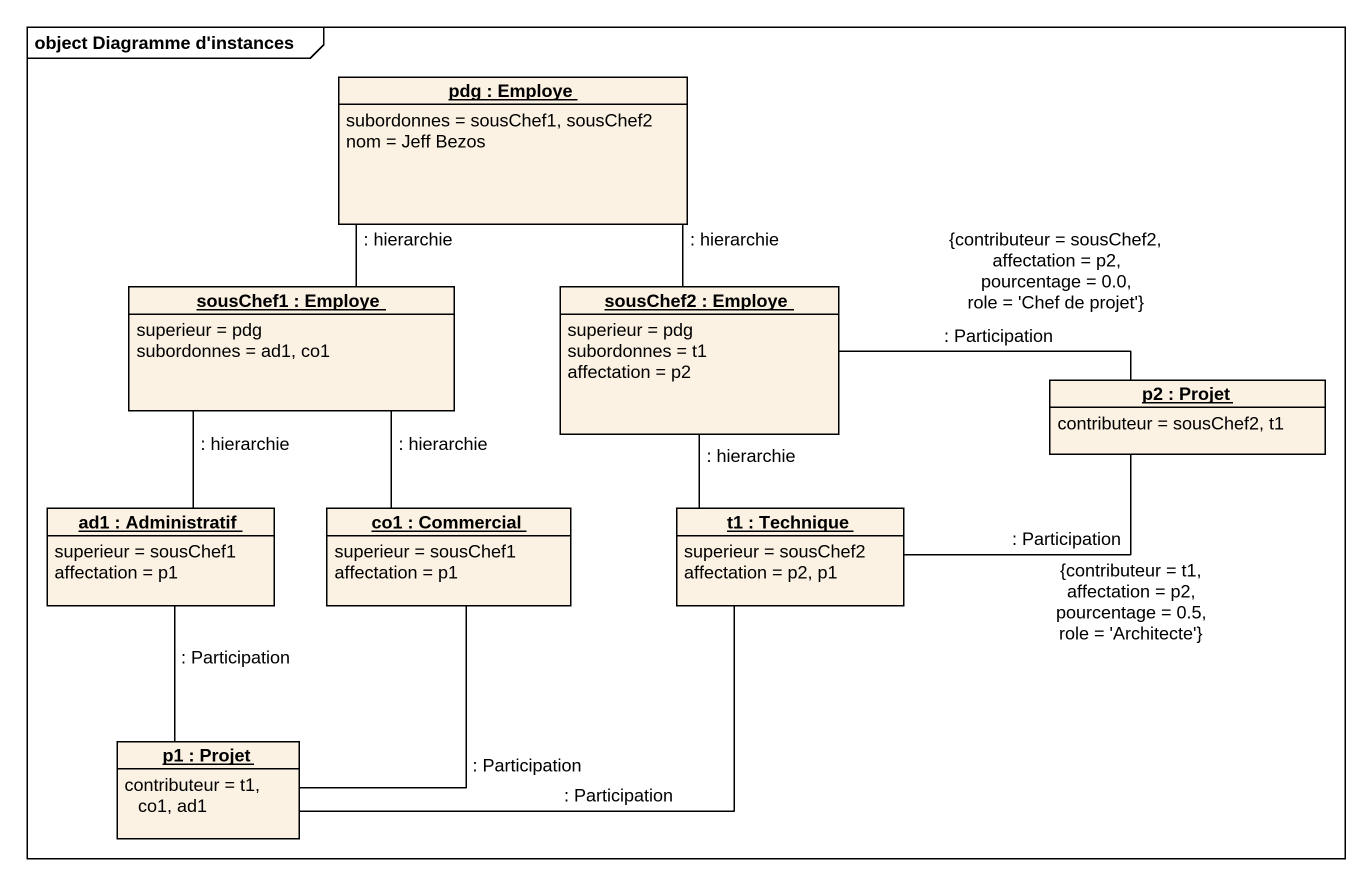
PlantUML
@startuml
mainframe object Diagramme d'instances
hide circle
hide empty members
object "pdg : Employe" as pdg {
  subordonnes = sousChef1, sousChef2
  nom = Jeff Bezos
}
object "sousChef1 : Employe" as sousChef1 {
  superieur = pdg
  subordonnes = ad1, co1
}
object "sousChef2 : Employe" as sousChef2 {
  superieur = pdg
  subordonnes = t1
  affectation = p2
}
object "p2 : Projet" as p2 {
  contributeur = sousChef2, t1
}
object "ad1 : Administratif" as ad1 {
  superieur = sousChef1
  affectation = p1
}
object "co1 : Commercial" as co1 {
  superieur = sousChef1
  affectation = p1
}
object "t1 : Technique" as t1 {
  superieur = sousChef2
  affectation = p2, p1
}
object "p1 : Projet" as p1 {
  contributeur = t1, co1, ad1
}
sousChef1 -up- pdg : : hierarchie
sousChef2 -up- pdg : : hierarchie
sousChef2 -right- p2 : {contributeur = sousChef2, affectation = p2, pourcentage = 0.0, role = 'Chef de projet'}\n: Participation
ad1 -up- sousChef1 : : hierarchie
ad1 -- p1 : : Participation
co1 -up- sousChef1 : : hierarchie
co1 -- p1 : : Participation
t1 -up- sousChef2 : : hierarchie
t1 -right- p2 : : Participation\n{contributeur = t1, affectation = p2, pourcentage = 0.5, role = 'Architecte'}
t1 -left- p1 : : Participation
@enduml
